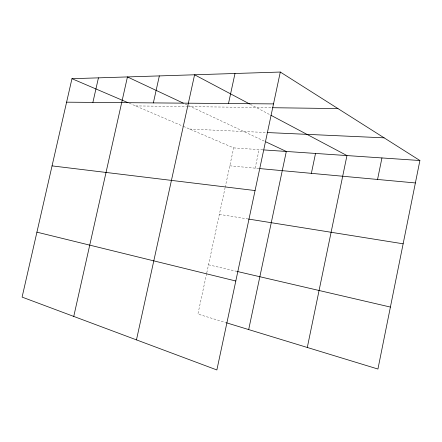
<?xml version="1.0" encoding="UTF-8"?>
<svg xmlns="http://www.w3.org/2000/svg" width="442" height="442" viewBox="0 0 442 442"><rect width="100%" height="100%" fill="white"/><g stroke="black" fill="none" stroke-linecap="round" stroke-linejoin="round"><path stroke-width="0.33" stroke-dasharray="2.21 1.66" d="M255.139 168.159L259.095 149.617M206.624 273.57L197.911 314.074L225.707 322.561M206.768 272.896L225.022 188.077M225.166 187.402L233.669 147.893L183.966 126.627M135.55 105.909L186.673 106.588M187.353 106.594L271.946 107.715M189.624 129.047L266.493 132.523M233.669 147.893L263.178 149.893M229.812 165.816L259.205 168.529M219.359 214.387L247.78 218.934M208.513 264.797L237.282 271.482M129.252 103.218L183.336 126.357M185.159 104.008L265.974 141.921M250.255 104.301L270.255 114.903"/><path stroke-width="0.66" d="M280.3 72.046L216.867 369.954L22.1 297.101L71.958 78.698L280.3 72.046L419.9 160.518L377.932 369.037L226.359 322.765M377.556 179.458L381.943 157.943M307.295 347.473L346.959 155.573L270.863 115.229M311.367 173.347L315.527 153.44M248.686 329.577L286.317 151.462L265.974 141.921M228.497 103.527L234.995 73.494M136.468 339.881L194.59 74.786L249.653 103.98M153.352 102.903L159.341 75.908M73.753 316.422L127.445 76.93L183.286 103.13M92.886 102.395L98.444 77.853M66.598 102.174L273.521 103.903M272.626 107.721L337.959 108.588M267.183 132.55L384.109 137.838M263.857 149.937L419.9 160.518M259.885 168.595L415.386 182.949M52.051 165.888L255.067 190.557M248.448 219.044L403.137 243.802M237.282 271.482L390.402 307.068M36.924 232.16L235.807 281.007M71.958 78.698L127.992 102.677"/></g></svg>
